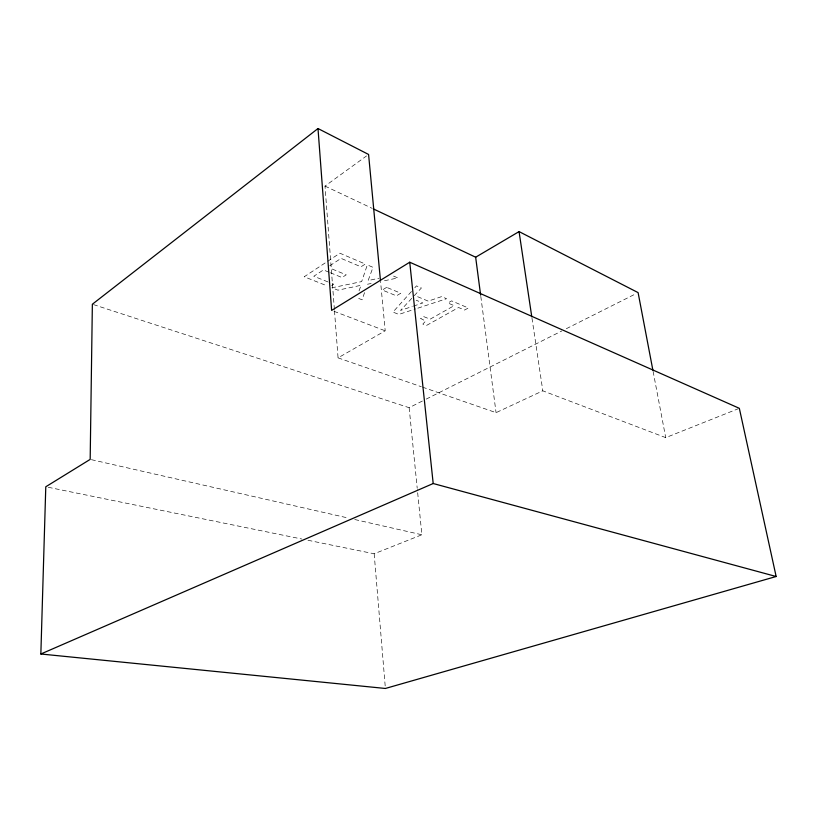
<?xml version="1.0" encoding="UTF-8"?>
<svg xmlns="http://www.w3.org/2000/svg" width="817" height="817" viewBox="0 0 817 817"><rect width="100%" height="100%" fill="white"/><g stroke="black" fill="none" stroke-linecap="round" stroke-linejoin="round"><path stroke-width="0.61" stroke-dasharray="4.08 3.06" d="M364.566 292.609L362.064 299.788L356.58 297.602M359.031 290.883L361.063 285.286L337.932 290.178L331.947 287.798L361.665 281.599L367.323 264.902L373.012 267.333L368.13 280.548L378.914 278.26M411.451 291.495L392.957 312.074L398.839 314.422L415.547 308.918M414.811 287.747L416.496 285.879L421.409 287.982L414.505 295.397L428.22 301.136L441.629 296.602L446.572 298.705L416.741 308.53M411.737 298.368L400.524 310.44L412.258 306.498M334.388 309.51L324.992 186.082L366.547 155.935M329.711 265.821L341.057 258.386L360.981 266.812L365.322 264.054L339.903 253.209L304.23 276.769L327.27 285.93M331.631 285.542L333.693 284.224L329.016 282.345M334.48 310.777L338.064 357.866L385.205 330.803L380.538 281.324M93.567 304.618L409.143 407.693L425.085 399.676M426.229 399.105L561.79 330.977M566.344 328.689L635.83 293.773M422.491 387.135L496.062 412.656L542.815 390.832L665.722 437.636L738.17 408.776M307.989 540.272L374.166 553.773L421.878 534.767L417.344 489.475M413.422 306.109L422.808 302.954L416.17 300.207M367.487 284.245L371.143 283.489M384.511 280.721L397.889 277.943L392.089 275.472M48.274 487.289L301.749 539.006M91.412 459.675L348.583 518.111M354.792 519.53L421.878 534.767M338.064 357.866L421.286 386.717M334.03 311.318L385.205 330.803M327.842 281.875L313.81 276.248L323.44 269.937L329.241 272.306M330.405 272.776L342.006 277.525L346.214 274.829L329.966 268.139M324.992 186.082L372.143 208.345M653.1 371.378L665.722 437.636M531.969 318.109L542.815 390.832M480.805 296.387L496.062 412.656M409.143 407.693L417.211 488.219M374.166 553.773L385.185 685.923M424.952 321.816L422.859 324.083L426.423 325.503L458.562 307.519L464.587 310.062L468.325 307.989L451.627 300.87L447.879 302.995L454.15 305.65L430.089 319.192L423.819 316.659L420.602 318.477L423.441 319.866L424.952 321.816M386.645 287.359L382.285 290.015L396.408 295.836L400.779 293.232L386.645 287.359"/><path stroke-width="1.23" d="M317.997 128.535L331.641 310.409L409.736 262.226L739.334 408.316L776.15 576.506L385.389 688.465L40.85 653.998L45.783 486.779L90.176 459.389L92.362 304.23L317.997 128.535L368.579 154.464L380.416 280.057M373.298 208.886L475.657 257.212L519.061 231.599L638.108 292.619L652.865 370.132M40.85 653.998L433.194 483.521L776.15 576.506M519.061 231.599L531.785 316.853M475.657 257.212L480.631 295.131M409.736 262.226L433.194 483.521"/></g></svg>
